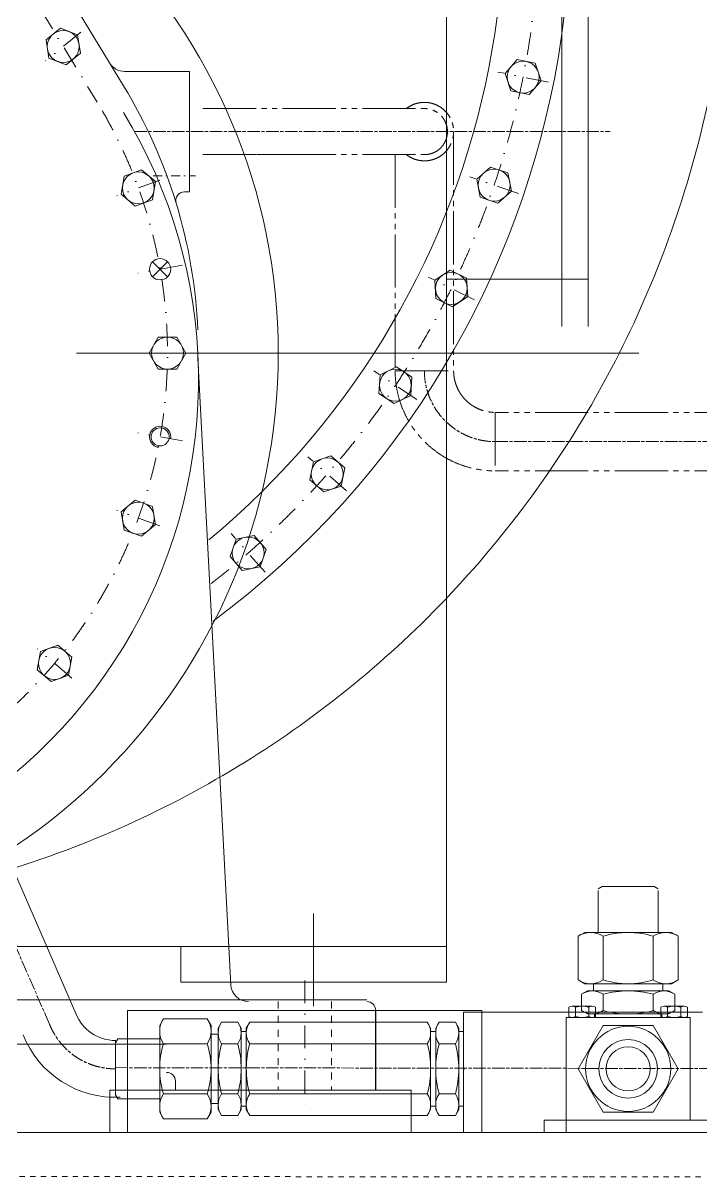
# Model space of a CAD drawing. Header units: millimetres. Extents: x 3 to 671030, y 2 to 511260.
# Drawn here: x 135561 to 145278, y 360763 to 377305 of the extents above; entities that cross this region are included whole.
import ezdxf

# ---------------------------------------------------------------- set-up
doc = ezdxf.new("R2010")
doc.units = ezdxf.units.MM
doc.header["$LTSCALE"] = 25.4
for name, pattern in [('CENTER', [50.8, 31.75, -6.35, 6.35, -6.35]), ('CHAIN', [0.7087, 0.4724, -0.0591, 0.1181, -0.0591]), ('DASHDOT', [25.4, 12.7, -6.35, 0, -6.35]), ('EB_DASH', [6, 3, -3]), ('EB_DASHDOTDOT', [45, 30, -3, 3, -3, 3, -3]), ('虚线', [2, 1, -1])]:
    doc.linetypes.add(name, pattern=pattern)
for name, color, linetype, lineweight in [('CAXA1', 5, 'CENTER', 5), ('CAXA细实线层', 7, 'Continuous', 5), ('CAXA虚线层', 96, 'EB_DASH', 5), ('EB0', 7, 'Continuous', 5), ('EB0_1', 7, 'Continuous', 5)]:
    doc.layers.add(name, color=color, linetype=linetype, lineweight=lineweight)

msp = doc.modelspace()

# ---------------------------------------------------------------- linework, layer by layer
at = {"color": 7, "lineweight": 5}
for p, q in [((141631.35, 363557.26), (141631.35, 404324.26)), ((134180.68, 381037.54), (137001.13, 376404.58)), ((143282.35, 380226.89), (143282.35, 372953.33)), ((143663.35, 380226.89), (143663.35, 372953.33)), ((135890.46, 377064), (136095.6, 377230.12)), ((136095.6, 377230.12), (136342.03, 377135.52)), ((135890.46, 377064), (135931.75, 376803.29)), ((136342.03, 377135.52), (136383.32, 376874.81)), ((136383.32, 376874.81), (136178.19, 376708.69)), ((135931.75, 376803.29), (136178.19, 376708.69)), ((135931.75, 376803.29), (135931.76, 376803.29)), ((142643.79, 376780.61), (142469.75, 376582.15)), ((142902.69, 376729.11), (142643.79, 376780.61)), ((142902.69, 376729.11), (142987.53, 376479.15)), ((137017.07, 376612.86), (137948.35, 376612.86)), ((137948.35, 376612.86), (137948.35, 374885.66)), ((142554.6, 376332.19), (142469.75, 376582.15)), ((142554.6, 376332.19), (142554.6, 376332.19)), ((142813.49, 376280.7), (142554.6, 376332.19)), ((142813.49, 376280.7), (142987.53, 376479.15)), ((137011.22, 375111.23), (137259.27, 375201.51)), ((137461.47, 375031.84), (137259.27, 375201.51)), ((142261.89, 375241.19), (142063.43, 375067.14)), ((142511.84, 375156.34), (142261.89, 375241.19)), ((137011.22, 375111.23), (136965.38, 374851.28)), ((137461.47, 375031.84), (137415.64, 374771.88)), ((142114.93, 374808.25), (142063.43, 375067.14)), ((142511.84, 375156.34), (142563.34, 374897.45)), ((136965.38, 374851.28), (137167.59, 374681.6)), ((136965.38, 374851.28), (136965.39, 374851.27)), ((136965.38, 374851.28), (136965.39, 374851.27)), ((137876.87, 374885.66), (137948.35, 374885.66)), ((142364.88, 374723.4), (142563.34, 374897.45)), ((137415.64, 374771.88), (137167.59, 374681.6)), ((142364.88, 374723.4), (142114.93, 374808.25)), ((142114.93, 374808.25), (142114.93, 374808.25)), ((141682.32, 373764.79), (141462.84, 373618.14)), ((141919.06, 373648.04), (141682.32, 373764.79)), ((141480.1, 373354.74), (141462.84, 373618.14)), ((143663.35, 373631.68), (141631.35, 373631.68)), ((141919.06, 373648.04), (141936.32, 373384.64)), ((141716.85, 373237.99), (141480.1, 373354.74)), ((141480.1, 373354.74), (141480.1, 373354.74)), ((141716.85, 373237.99), (141936.32, 373384.64)), ((137498.86, 372802.86), (137366.88, 372574.26)), ((137498.86, 372802.86), (137762.83, 372802.86)), ((137894.81, 372574.26), (137762.83, 372802.86)), ((137366.88, 372574.26), (137498.86, 372345.66)), ((137366.88, 372574.26), (137366.88, 372574.26)), ((137894.81, 372574.26), (137762.83, 372345.66)), ((138067.79, 372501.16), (138538.56, 363518.39)), ((140914.99, 372376.67), (140678.25, 372259.92)), ((141134.47, 372230.02), (140914.99, 372376.67)), ((137762.83, 372345.66), (137498.86, 372345.66)), ((140660.99, 371996.52), (140678.25, 372259.92)), ((141134.47, 372230.02), (141117.21, 371966.62)), ((140880.47, 371849.87), (140660.99, 371996.52)), ((140660.99, 371996.52), (140660.99, 371996.52)), ((140880.47, 371849.87), (141117.21, 371966.62)), ((139973.05, 371100.58), (139723.1, 371015.73)), ((140171.51, 370926.54), (139973.05, 371100.58)), ((139671.6, 370756.84), (139723.1, 371015.73)), ((140171.51, 370926.54), (140120.01, 370667.64)), ((139870.06, 370582.79), (139671.6, 370756.84)), ((139671.6, 370756.84), (139671.6, 370756.84)), ((139870.06, 370582.79), (140120.01, 370667.64)), ((137167.59, 370466.93), (136965.38, 370297.25)), ((137167.59, 370466.93), (137415.64, 370376.64)), ((137461.47, 370116.69), (137415.64, 370376.64)), ((136965.38, 370297.25), (137011.22, 370037.3)), ((136965.38, 370297.25), (136965.38, 370297.25)), ((137461.47, 370116.69), (137259.27, 369947.02)), ((137259.27, 369947.02), (137011.22, 370037.3)), ((138528.86, 369656.9), (138613.71, 369906.86)), ((138872.6, 369958.36), (138613.71, 369906.86)), ((139046.65, 369759.9), (138872.6, 369958.36)), ((139046.65, 369759.9), (138961.8, 369509.94)), ((138528.86, 369656.9), (138528.86, 369656.91)), ((138702.91, 369458.44), (138528.86, 369656.9)), ((138702.91, 369458.44), (138961.8, 369509.94)), ((136057.36, 368385.16), (135809.31, 368294.88)), ((136057.36, 368385.16), (136259.57, 368215.49)), ((135809.31, 368294.88), (135763.48, 368034.93)), ((135809.31, 368294.88), (135809.31, 368294.88)), ((136213.73, 367955.54), (136259.57, 368215.49)), ((135965.69, 367865.26), (135763.48, 368034.93)), ((136213.73, 367955.54), (135965.69, 367865.26)), ((141631.35, 364065.26), (119787.35, 364065.26)), ((137821.35, 363557.26), (137821.35, 364065.26)), ((141631.35, 363557.26), (137821.35, 363557.26)), ((130709.35, 363303.26), (140488.35, 363303.26)), ((137059.35, 363150.62), (137059.35, 361398.24)), ((142139.35, 363150.62), (137059.35, 363150.62)), ((140615.35, 363150.68), (140615.35, 362007.68)), ((142139.35, 363150.62), (142139.35, 361398.24)), ((130709.35, 362668.26), (137618.15, 362668.26)), ((137745.15, 362007.68), (137745.15, 362134.68)), ((136805.46, 362007.58), (136805.46, 361398.24)), ((137745.15, 362007.68), (140615.35, 362007.68)), ((141123.46, 362007.58), (141123.46, 361398.24))]:
    msp.add_line(p, q, dxfattribs=at)
at = {"color": 7, "linetype": 'DASHDOT', "lineweight": 5}
for p, q in [((133801, 380806.4), (136621.46, 376173.44)), ((136390.72, 377174.95), (135883.06, 376763.86)), ((143090.75, 376458.63), (142366.89, 376602.62)), ((137520.35, 375053.27), (136906.51, 374829.85)), ((142663, 374863.63), (141964.12, 375100.86)), ((137847.35, 373832.89), (137204.04, 373719.45)), ((142030.72, 373338.1), (141368.78, 373664.53)), ((141204.72, 371908.16), (140591.05, 372318.19)), ((137847.35, 371315.64), (137204.04, 371429.07)), ((140199.14, 370598.26), (139644.25, 371084.89)), ((137520.35, 370095.26), (136906.51, 370318.68)), ((139031.2, 369430.82), (138544.57, 369985.72)), ((136261.73, 367915.26), (135761.32, 368335.16)), ((139599.35, 363578.65), (139599.35, 361700.11))]:
    msp.add_line(p, q, dxfattribs=at)
at = {"color": 7, "linetype": 'CHAIN', "lineweight": 5, "ltscale": 15}
for p, q in [((137155.7, 375749.2), (143975.12, 375749.2)), ((142329.85, 371304.35), (150394.19, 371304.35)), ((135939.94, 362953.8), (133118.54, 369422.55)), ((136884.19, 362329.73), (148527.31, 362312.66))]:
    msp.add_line(p, q, dxfattribs=at)
at = {"color": 7, "linetype": 'DASHDOT', "lineweight": 5, "ltscale": 0.4}
msp.add_line((137424.58, 375114.26), (138034.77, 375114.26), dxfattribs=at)
at = {"color": 7, "linetype": 'Continuous', "lineweight": 5}
for p, q in [((143862.39, 364928.97), (143803.1, 364894.73)), ((144607.41, 364928.97), (143862.39, 364928.97)), ((144607.41, 364928.97), (144666.7, 364894.73)), ((143803.1, 364869.15), (143803.1, 364268.39)), ((144666.7, 364869.15), (144666.7, 364268.39)), ((143612.38, 364268.39), (143516.08, 364212.78)), ((144857.41, 364268.39), (143612.38, 364268.39)), ((143612.38, 364268.39), (143803.1, 364268.39)), ((144857.41, 364268.39), (144953.72, 364212.78)), ((143516.08, 364212.78), (143516.08, 363587.39)), ((143875.49, 364212.78), (143875.49, 363587.39)), ((144594.58, 364212.78), (144594.58, 363587.39)), ((144953.72, 364212.78), (144953.72, 363587.39)), ((143612.38, 363531.79), (143516.08, 363587.39)), ((143650.7, 363430.19), (143566.88, 363381.79)), ((143612.38, 363531.79), (144857.41, 363531.79)), ((143739.6, 363531.79), (143612.38, 363531.79)), ((143650.7, 363430.19), (144819.1, 363430.19)), ((143739.6, 363430.19), (143650.7, 363430.19)), ((143739.6, 363531.79), (143739.6, 363430.19)), ((144730.2, 363531.79), (144730.2, 363430.19)), ((144819.1, 363430.19), (144902.92, 363381.79)), ((144857.41, 363531.79), (144953.72, 363587.39)), ((143566.88, 363381.79), (143566.88, 363148.38)), ((143875.49, 363381.79), (143875.49, 363148.38)), ((144594.58, 363381.79), (144594.58, 363148.38)), ((144902.92, 363381.79), (144902.92, 363148.38)), ((140615.23, 363150.52), (140615.23, 362007.58)), ((141872.51, 363125.46), (141872.51, 361398.23)), ((145301.51, 363125.46), (141872.51, 363125.46)), ((143383.81, 363064.55), (143383.81, 363196.53)), ((143717.43, 363211.82), (143431.47, 363211.82)), ((143479.13, 363196.53), (143479.13, 363064.55)), ((143650.7, 363100.06), (143566.88, 363148.45)), ((144819.1, 363100.06), (143650.7, 363100.06)), ((143669.77, 363196.53), (143669.77, 363064.55)), ((143752.38, 363101.87), (143752.38, 363049.26)), ((143765.09, 363064.55), (143765.09, 363196.53)), ((144704.61, 363064.55), (144704.61, 363196.53)), ((144717.58, 363101.88), (144717.58, 363049.26)), ((145038.23, 363211.82), (144752.27, 363211.82)), ((144799.93, 363196.53), (144799.93, 363064.55)), ((144819.1, 363100.06), (144902.92, 363148.45)), ((144990.57, 363196.53), (144990.57, 363064.55)), ((145085.89, 363064.55), (145085.89, 363196.53)), ((137519.19, 362935.26), (137574.79, 363031.56)), ((137519.19, 362935.26), (137519.19, 362312.74)), ((137574.79, 363031.56), (138200.19, 363031.56)), ((138255.79, 362935.26), (138200.19, 363031.56)), ((138255.79, 362935.26), (138255.79, 362312.93)), ((138357.39, 362896.94), (138405.78, 362980.76)), ((138405.78, 362980.76), (138639.2, 362980.76)), ((138687.59, 362896.94), (138639.2, 362980.76)), ((138761.25, 362896.94), (138809.64, 362980.76)), ((141355.17, 362980.95), (138809.64, 362980.95)), ((141355.17, 362980.95), (139900.35, 362980.95)), ((141403.56, 362897.13), (141355.17, 362980.95)), ((141476.51, 362896.94), (141524.9, 362980.95)), ((141758.32, 362980.95), (141524.9, 362980.95)), ((141759.42, 362980.95), (141524.9, 362980.95)), ((141806.71, 362897.03), (141759.42, 362980.95)), ((145123.85, 363049.26), (143345.85, 363049.26)), ((143345.85, 363049.26), (143345.85, 361576.06)), ((143717.43, 363049.26), (143431.47, 363049.26)), ((143875.5, 362935.17), (143516.09, 362312.66)), ((144594.32, 362935.17), (143875.5, 362935.17)), ((144953.73, 362312.66), (144594.32, 362935.17)), ((145038.23, 363049.26), (144752.27, 363049.26)), ((145123.85, 363049.26), (145123.85, 361576.06)), ((138252.73, 362808.04), (138357.39, 362808.04)), ((138357.39, 362896.94), (138357.39, 362808.04)), ((138357.39, 362808.04), (138357.39, 361728.54)), ((138687.59, 362896.94), (138687.59, 362312.66)), ((138761.25, 362846.23), (138687.59, 362846.23)), ((138761.25, 362896.94), (138761.25, 362731.93)), ((141476.51, 362846.23), (141402.85, 362846.23)), ((141403.56, 362897.13), (141403.56, 362704.44)), ((141476.51, 362896.94), (141476.51, 362731.93)), ((141476.51, 362896.94), (141476.51, 362311.11)), ((141806.71, 362897.03), (141806.71, 362731.93)), ((141806.71, 362731.93), (141806.71, 362896.94)), ((141872.51, 362846.23), (141806.71, 362846.23)), ((136884.19, 362685.25), (136918.42, 362744.54)), ((136884.19, 362685.25), (136884.19, 361940.23)), ((136918.42, 362744.54), (137519.19, 362744.54)), ((137574.79, 362672.34), (138200.19, 362672.34)), ((138405.78, 362672.34), (138639.2, 362672.34)), ((138761.25, 362731.93), (138761.25, 361728.54)), ((138809.64, 362672.34), (141355.17, 362672.34)), ((141403.56, 362704.44), (141403.56, 361728.54)), ((141524.9, 362672.34), (141758.32, 362672.34)), ((141806.71, 362731.93), (141806.71, 361728.54)), ((141874.75, 362706.53), (141872.51, 362706.53)), ((137519.19, 362312.74), (137519.19, 361690.23)), ((138255.79, 361690.23), (138255.79, 362312.74)), ((138357.39, 361728.54), (138357.39, 362312.74)), ((138687.59, 362312.74), (138687.59, 361728.54)), ((138761.25, 362312.83), (138761.25, 361779.43)), ((138761.25, 361728.54), (138761.25, 362312.74)), ((141403.56, 362312.83), (141403.56, 361728.54)), ((141476.51, 362312.83), (141476.51, 361728.54)), ((141476.51, 362312.83), (141476.51, 361728.54)), ((141476.51, 361728.54), (141476.51, 362312.74)), ((141806.71, 362312.83), (141806.71, 361728.54)), ((143516.09, 362312.66), (143875.5, 361690.14)), ((144594.32, 361690.14), (144953.73, 362312.66)), ((136805.46, 362007.58), (141123.46, 362007.58)), ((136884.19, 361940.23), (136918.42, 361880.94)), ((137574.79, 361953.33), (138200.19, 361953.33)), ((137745.38, 362007.58), (140615.23, 362007.58)), ((138405.78, 361953.33), (138639.2, 361953.33)), ((138809.64, 361953.33), (141355.17, 361953.33)), ((141524.9, 361953.33), (141758.32, 361953.33)), ((136918.42, 361880.94), (137519.19, 361880.94)), ((137519.19, 361690.23), (137519.19, 361880.94)), ((138255.79, 361817.44), (138255.79, 361690.23)), ((138255.79, 361817.44), (138357.39, 361817.44)), ((138357.39, 361817.44), (138357.39, 361728.54)), ((138761.25, 361779.43), (138686.88, 361779.43)), ((138687.59, 361728.54), (138687.59, 361893.64)), ((138761.25, 361817.44), (138761.25, 361728.54)), ((141477.22, 361779.43), (141402.85, 361779.43)), ((141403.56, 361728.54), (141403.56, 361893.64)), ((141476.51, 361817.44), (141476.51, 361728.54)), ((141880.37, 361779.43), (141806, 361779.43)), ((141806.71, 361728.54), (141806.71, 361893.64)), ((143345.73, 361398.24), (143345.73, 361779.15)), ((137519.19, 361690.23), (137574.79, 361593.92)), ((138255.79, 361690.23), (138200.19, 361593.92)), ((138357.39, 361728.54), (138405.78, 361644.72)), ((138405.78, 361644.72), (138639.2, 361644.72)), ((138687.59, 361728.54), (138639.2, 361644.72)), ((138761.25, 361728.54), (138809.64, 361644.72)), ((141355.17, 361644.72), (138809.64, 361644.72)), ((141403.56, 361728.54), (141355.17, 361644.72)), ((141476.51, 361728.54), (141524.9, 361644.72)), ((141758.32, 361644.72), (141524.9, 361644.72)), ((141806.71, 361728.54), (141758.32, 361644.72)), ((143875.5, 361690.14), (144594.32, 361690.14)), ((137574.79, 361593.92), (138200.19, 361593.92)), ((145441.35, 361576.06), (143028.35, 361576.06)), ((143028.35, 361576.06), (143028.35, 361398.23)), ((117628.35, 361398.24), (153442.35, 361398.24)), ((140615.44, 361398.22), (145187.41, 361398.22))]:
    msp.add_line(p, q, dxfattribs=at)
at = {"color": 7, "linetype": '虚线', "lineweight": 5, "ltscale": 4}
for p, q in [((139218.35, 363277.68), (139218.35, 362007.68)), ((139980.35, 363277.68), (139980.35, 362007.68))]:
    msp.add_line(p, q, dxfattribs=at)
at = {"color": 7, "lineweight": 5}
for centre, radius in [((130709.35, 372574.26), 8509), ((136136.89, 376969.4), 228.6), ((142728.64, 376530.65), 228.6), ((137213.43, 374941.56), 228.6), ((142313.39, 374982.3), 228.6), ((137525.69, 373776.17), 152.4), ((141699.58, 373501.39), 228.6), ((137630.85, 372574.26), 228.6), ((140897.73, 372113.27), 228.6), ((137525.69, 371372.36), 130.18), ((139921.55, 370841.69), 228.6), ((137213.43, 370206.97), 228.6), ((138787.75, 369708.4), 228.6), ((136011.52, 368125.21), 228.6)]:
    msp.add_circle(centre, radius, dxfattribs=at)
at = {"color": 7, "linetype": 'Continuous', "lineweight": 5}
for radius in [609.6, 419.1, 317.5]:
    msp.add_circle((144234.85, 362312.66), radius, dxfattribs=at)
at = {"color": 7, "lineweight": 5}
for centre, radius, start, end in [((130709.35, 378924.26), 12700, 41.174058, 233.370693), ((130709.35, 378924.26), 11747.5, 45.309128, 230.221603), ((130709.35, 378924.26), 12700, 306.629307, 34.332822), ((130709.35, 378924.26), 11747.5, 309.778397, 28.048242), ((137017.07, 376866.86), 254, 211.332251, 270), ((130709.35, 372574.26), 7366, 2.594807, 31.332251), ((130709.35, 372193.26), 7366, 270, 31.332251), ((137876.87, 374758.66), 127, 90, 196.949303), ((137525.69, 371372.36), 152.4, 350, 259.369208), ((138792.21, 363531.68), 254, 183, 270), ((140488.35, 363150.68), 127, 0, 90), ((137618.15, 362134.68), 127, 0, 90)]:
    msp.add_arc(centre, radius, start, end, dxfattribs=at)
at = {"color": 7, "linetype": 'DASHDOT', "lineweight": 5}
for centre, radius, start, end in [((130709.35, 378924.26), 12255.5, 43.017887, 231.977074), ((130709.35, 378924.26), 12255.5, 308.022926, 31.159996), ((130709.35, 372574.26), 6921.5, 270, 32.024053)]:
    msp.add_arc(centre, radius, start, end, dxfattribs=at)
at = {"color": 7, "linetype": 'CHAIN', "lineweight": 5, "ltscale": 15}
for centre, start, end in [((142329.85, 372320.35), 180, 270.000004), ((136884.19, 363328.83), 201.661976, 270)]:
    msp.add_arc(centre, 1016, start, end, dxfattribs=at)
at = {"color": 7, "linetype": 'Continuous', "lineweight": 5}
for centre, radius, start, end in [((143695.78, 363950.18), 318.21, 55.615753, 124.384247), ((144234.9, 363078.95), 1189.43, 90, 107.587954), ((144235.17, 363078.95), 1189.43, 72.412046, 90), ((144774.28, 363950.18), 318.21, 55.615753, 124.384247), ((143695.78, 363849.99), 318.21, 235.615753, 304.384247), ((143721.18, 363159.98), 270.2, 55.174817, 124.825183), ((144234.9, 364721.22), 1189.43, 252.412046, 270), ((144234.9, 362071.35), 1358.83, 90, 105.337174), ((144235.17, 364721.22), 1189.43, 270, 287.587954), ((144235.17, 362071.35), 1358.83, 74.662826, 90), ((144774.28, 363849.99), 318.21, 235.615753, 304.384247), ((144748.88, 363159.98), 270.2, 55.174817, 124.825183), ((143431.47, 363129.89), 81.93, 54.42999, 125.57001), ((143574.45, 362907.02), 304.8, 71.776086, 108.223914), ((143721.18, 363370.26), 270.2, 235.174817, 304.825183), ((143717.43, 363129.89), 81.93, 54.42999, 125.57001), ((144234.9, 364458.89), 1358.83, 254.662826, 270), ((144235.17, 364458.89), 1358.83, 270, 285.337174), ((144748.88, 363370.26), 270.2, 235.174817, 304.825183), ((144752.27, 363129.89), 81.93, 54.42999, 125.57001), ((144895.25, 362907.02), 304.8, 71.776086, 108.223914), ((145038.23, 363129.89), 81.93, 54.42999, 125.57001), ((137837.4, 362852.04), 318.21, 145.615753, 214.384247), ((137937.58, 362852.04), 318.21, 325.615753, 34.384247), ((138627.59, 362826.64), 270.2, 145.174817, 214.825183), ((138417.39, 362826.64), 270.2, 325.174817, 34.825183), ((139031.45, 362826.64), 270.2, 145.174817, 214.825183), ((141133.36, 362826.64), 270.2, 325.174817, 34.825183), ((141746.71, 362826.64), 270.2, 145.174817, 214.825183), ((141536.51, 362826.64), 270.2, 325.174817, 34.825183), ((143431.47, 363131.19), 81.93, 234.42999, 305.57001), ((143574.45, 363354.06), 304.8, 251.776086, 288.223914), ((143717.43, 363131.19), 81.93, 234.42999, 305.57001), ((144752.27, 363131.19), 81.93, 234.42999, 305.57001), ((144895.25, 363354.06), 304.8, 251.776086, 288.223914), ((145038.23, 363131.19), 81.93, 234.42999, 305.57001), ((138708.62, 362312.93), 1189.43, 162.412046, 180), ((137066.36, 362312.93), 1189.43, 0, 17.587954), ((139716.22, 362312.93), 1358.83, 164.662826, 180), ((137328.76, 362312.93), 1358.83, 0, 15.337174), ((140120.08, 362312.93), 1358.83, 164.662826, 180), ((140044.73, 362312.93), 1358.83, 0, 15.337174), ((142835.34, 362312.93), 1358.83, 164.662826, 180), ((140447.88, 362312.93), 1358.83, 0, 15.337174), ((138708.62, 362312.74), 1189.43, 180, 197.587954), ((137066.36, 362312.74), 1189.43, 342.412046, 0), ((139716.22, 362312.74), 1358.83, 180, 195.337174), ((137328.76, 362312.74), 1358.83, 344.662826, 0), ((140120.08, 362312.74), 1358.83, 180, 195.337174), ((140044.73, 362312.74), 1358.83, 344.662826, 0), ((142835.34, 362312.74), 1358.83, 180, 195.337174), ((140447.88, 362312.74), 1358.83, 344.662826, 0), ((137837.4, 361773.63), 318.21, 145.615753, 214.384247), ((137937.58, 361773.63), 318.21, 325.615753, 34.384247), ((138627.59, 361799.03), 270.2, 145.174817, 214.825183), ((138417.39, 361799.03), 270.2, 325.174817, 34.825183), ((139031.45, 361799.03), 270.2, 145.174817, 214.825183), ((141133.36, 361799.03), 270.2, 325.174817, 34.825183), ((141746.71, 361799.03), 270.2, 145.174817, 214.825183), ((141536.51, 361799.03), 270.2, 325.174817, 34.825183)]:
    msp.add_arc(centre, radius, start, end, dxfattribs=at)
msp.add_point((141880.37, 362312.83), dxfattribs=at)
msp.add_point((141880.37, 362312.83), dxfattribs=at)
at = {"layer": 'CAXA1', "linetype": 'CENTER', "lineweight": 5, "ltscale": 3}
msp.add_line((138912, 375419.15), (140042.98, 375419.15), dxfattribs=at)
at = {"layer": 'CAXA1', "linetype": 'CENTER', "lineweight": 5, "ltscale": 10}
for p, q in [((144389.82, 372574.26), (117028.88, 372574.26)), ((139726.35, 364541.72), (139726.35, 363210.3))]:
    msp.add_line(p, q, dxfattribs=at)
at = {"layer": 'CAXA细实线层', "color": 7, "linetype": 'EB_DASHDOTDOT', "lineweight": 5}
for p, q in [((138138.7, 376079.4), (141313.85, 376079.4)), ((141732.95, 375749.2), (141732.95, 372320.35)), ((138138.7, 375419), (141313.85, 375419)), ((140894.75, 375419), (140894.75, 372320.35)), ((140894.75, 372320.35), (141732.95, 372320.35)), ((147091.98, 371723.46), (142327.45, 371723.46)), ((142329.85, 371723.45), (142329.85, 370885.25)), ((147091.98, 370885.26), (142326.13, 370885.26))]:
    msp.add_line(p, q, dxfattribs=at)
at = {"layer": 'CAXA细实线层', "color": 7, "lineweight": 5}
for p, q in [((136317.48, 363104.23), (133473.17, 369645.9)), ((136884.19, 362719.23), (136884.19, 361940.23)), ((136903.7, 361906.43), (136816.41, 361906.43))]:
    msp.add_line(p, q, dxfattribs=at)
at = {"layer": 'CAXA细实线层', "color": 7, "linetype": 'EB_DASHDOTDOT', "lineweight": 5}
for centre, radius, start, end in [((141313.85, 375749.2), 419.1, 231.98772, 128.01228), ((141313.85, 375749.2), 330.2, 270, 90), ((142329.85, 372320.35), 1435.1, 180, 270), ((142329.85, 372320.35), 596.9, 180, 270)]:
    msp.add_arc(centre, radius, start, end, dxfattribs=at)
at = {"layer": 'CAXA细实线层', "color": 7, "lineweight": 5}
for radius, start, end in [(609.6, 201.620177, 270), (1424.01, 201.692367, 272.728249)]:
    msp.add_arc((136884.19, 363328.83), radius, start, end, dxfattribs=at)
at = {"layer": 'CAXA虚线层', "color": 7, "linetype": 'EB_DASH', "lineweight": 5}
for p, q in [((143663.35, 360763.24), (118173.63, 360785.49)), ((145277.06, 360763.24), (143663.35, 360763.24))]:
    msp.add_line(p, q, dxfattribs=at)
at = {"layer": 'EB0', "color": 7, "lineweight": 5}
for p, q in [((137417.93, 373883.93), (137633.46, 373668.41)), ((137633.46, 373883.93), (137417.93, 373668.41))]:
    msp.add_line(p, q, dxfattribs=at)
at = {"layer": 'EB0_1', "color": 7, "linetype": 'Continuous', "lineweight": 5}
msp.add_open_spline([(137618.86, 389905.19), (137482.36, 389997.28), (136362.16, 390720.14), (134084.78, 391688.65), (130672.5, 392300.77), (127226.04, 391898.09), (123932.96, 390655.38), (121056.75, 388569.9), (118800.42, 385794.75), (117331.24, 382504.86), (116758.89, 378954.21), (117144.94, 375322.92), (118428.4, 371869.87), (120619.33, 368857.07), (123517.22, 366503.92), (126949.56, 364958.13), (130713.89, 364363.2), (134508.69, 364761.69), (138095.61, 366140), (141224.12, 368415.31), (143662.64, 371427.01), (145253.85, 375008.61), (145676.45, 377602.02), (145726.42, 378924.26)], degree=3, knots=[0, 0, 0, 0, 419.10359707, 3392.99379749, 6215.37450072, 9149.02342903, 12103.33671848, 15079.87229539, 18078.64241157, 21099.66924128, 24142.91888491, 27118.47696268, 30293.75321909, 33403.69575067, 36481.23010109, 39689.58186516, 42866.24052022, 46065.15684254, 49286.2972383, 52529.67301088, 55795.30676871, 59028.98747378, 62395.02750358, 62395.02750358, 62395.02750358, 62395.02750358], dxfattribs=at)

doc.saveas('drawing.dxf')
